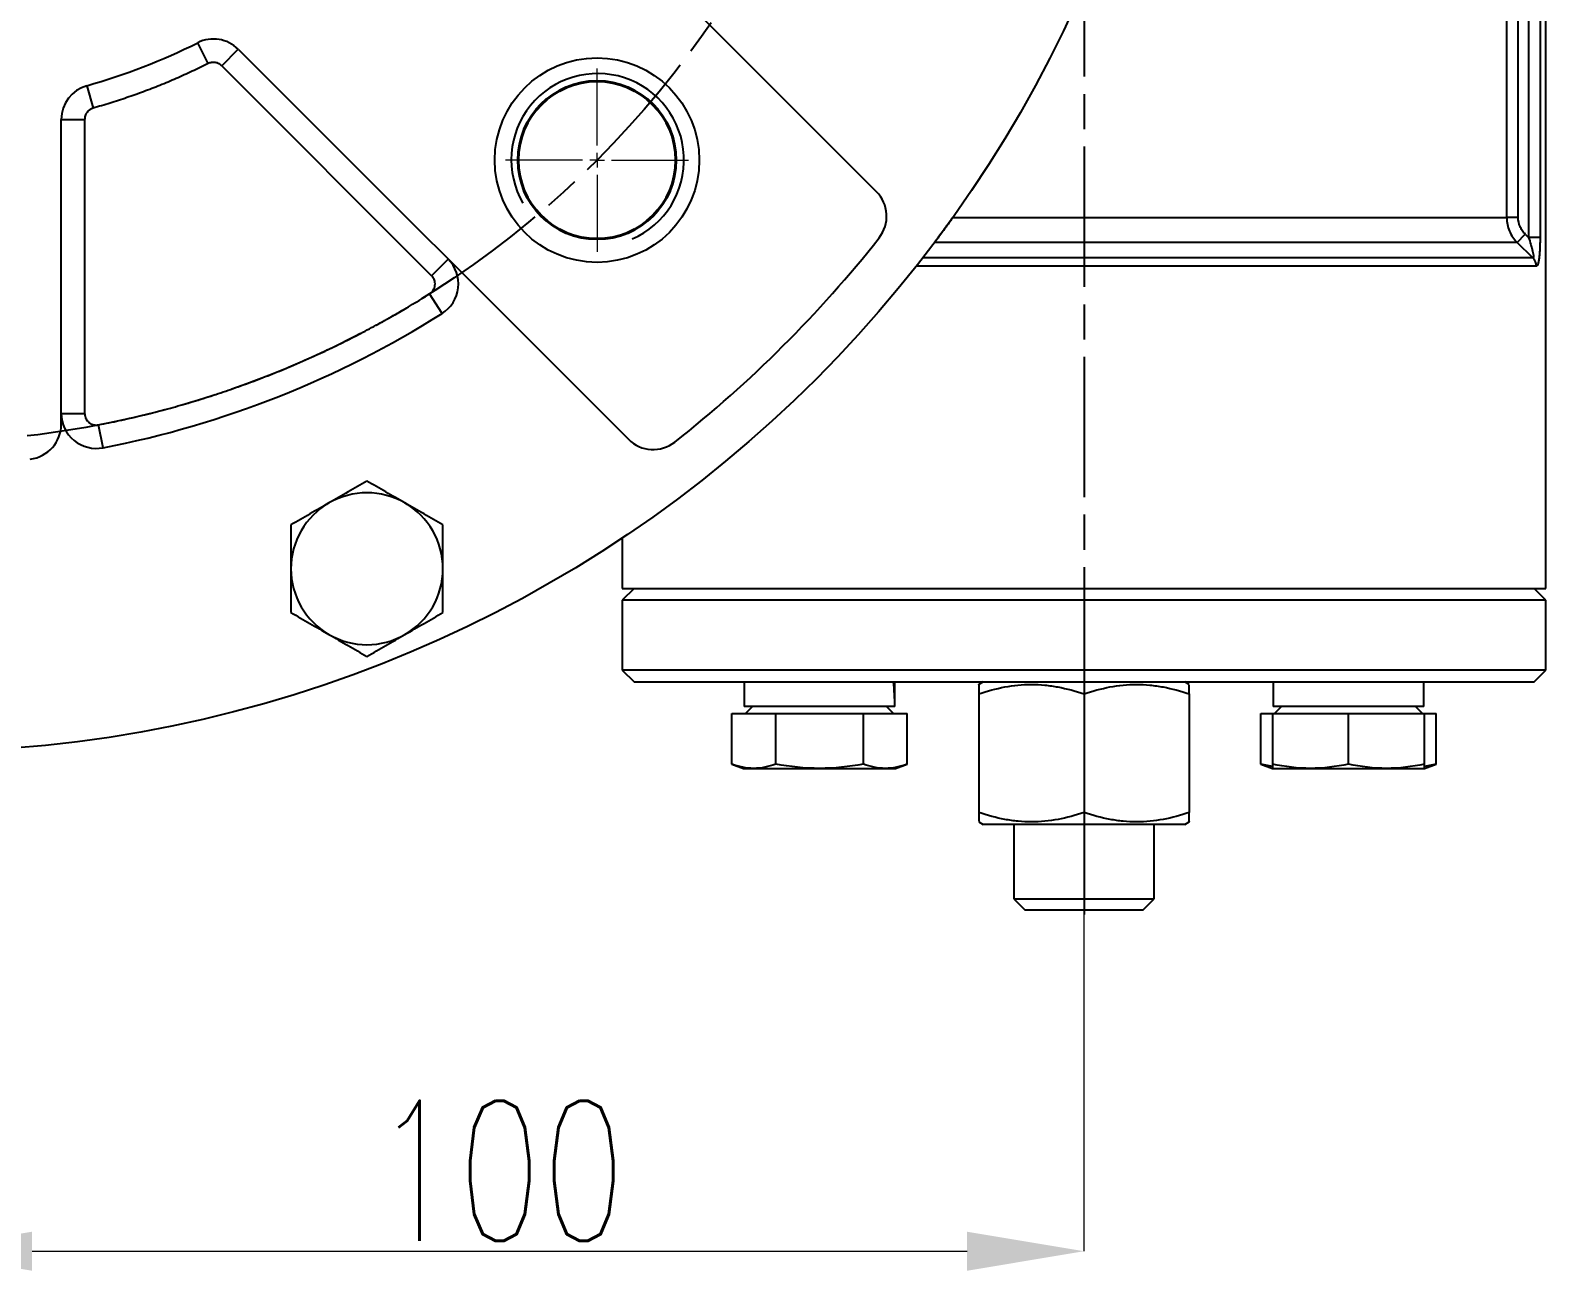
# Model space of a CAD drawing. Header units: millimetres. Extents: x 2454 to 4226, y 715 to 1968.
# Drawn here: x 3565.8 to 3695.4, y 1305.8 to 1412 of the extents above; entities that cross this region are included whole.
import ezdxf

# ---------------------------------------------------------------- set-up
doc = ezdxf.new("R2010")
doc.units = ezdxf.units.MM
doc.linetypes.add('AM_ISO08W050', pattern=[18, 12, -1.5, 3, -1.5])
for name, color, linetype, lineweight in [('10', 7, 'Continuous', 0), ('AM_5', 3, 'Continuous', 25), ('AM_7', 4, 'AM_ISO08W050', 25), ('粗实线', 7, 'Continuous', 40)]:
    doc.layers.add(name, color=color, linetype=linetype, lineweight=lineweight)
doc.styles.add('SLDTEXTSTYLE1', font='txt.shx', dxfattribs={"width": 0.7, "bigfont": 'gbcbig.shx'})
doc.dimstyles.new('SLDDIMSTYLE12$0', dxfattribs={"dimtxt": 12, "dimasz": 10, "dimexe": 0, "dimexo": 0.0625, "dimgap": 0.875, "dimtad": 1, "dimdec": 1, "dimlfac": 1.8, "dimrnd": 1e-09, "dimzin": 12, "dimdsep": 46, "dimtxsty": 'SLDTEXTSTYLE1', "dimcen": 0.09, "dimdle": 8.16, "dimclrd": 3, "dimclre": 3, "dimadec": 0, "dimazin": 3, "dimtfac": 1, "dimtdec": 1, "dimtofl": 0, "dimtmove": 0, "dimatfit": 3, "dimfxl": 0, "dimfrac": 2, "dimtolj": 1, "dimlwd": 5, "dimlwe": 5, "dimarcsym": 0})
doc.dimstyles.new('SLDDIMSTYLE12$3', dxfattribs={"dimtxt": 12, "dimasz": 10, "dimexe": 0, "dimexo": 0.0625, "dimgap": 0.875, "dimtad": 1, "dimdec": 1, "dimlfac": 1.8, "dimrnd": 1e-09, "dimzin": 12, "dimdsep": 46, "dimtxsty": 'SLDTEXTSTYLE1', "dimcen": 0.09, "dimdle": 8.16, "dimclrd": 3, "dimclre": 3, "dimadec": 0, "dimazin": 3, "dimtfac": 1, "dimtdec": 1, "dimtofl": 0, "dimtmove": 0, "dimatfit": 3, "dimfxl": 0, "dimfrac": 2, "dimtolj": 1, "dimlwd": 5, "dimlwe": 5, "dimarcsym": 0})

# ---------------------------------------------------------------- blocks, each defined once
blk = doc.blocks.new('SW_CENTERMARKSYMBOL_0')
at = {"layer": '10', "color": 0}
for p, q in [((0, 1), (0, 6.27)), ((-1, 0), (-6.27, 0)), ((0, 0), (-0.5, 0)), ((0, 0), (0, 0.5)), ((0, 0), (0, -0.5)), ((0, 0), (0.5, 0)), ((1, 0), (6.27, 0)), ((0, -1), (0, -6.27))]:
    blk.add_line(p, q, dxfattribs=at)
blk = doc.blocks.new('*D52')
at = {"layer": 'AM_5', "color": 3, "lineweight": 5, "transparency": 16777216}
blk.add_line((3555.92, 1350.16), (3555.92, 1307.49), dxfattribs=at)
at = {"layer": 'AM_5', "color": 3, "linetype": 'Continuous', "lineweight": 5, "transparency": 16777216}
for p, q in [((3655.92, 1343.96), (3655.92, 1307.49)), ((3565.92, 1307.49), (3645.92, 1307.49))]:
    blk.add_line(p, q, dxfattribs=at)
at = {"layer": 'AM_5', "color": 3, "transparency": 16777216}
for points in [[(3565.92, 1309.16), (3565.92, 1305.82), (3555.92, 1307.49)], [(3645.92, 1309.16), (3645.92, 1305.82), (3655.92, 1307.49)]]:
    blk.add_solid(points, dxfattribs=at)
at = {"layer": 'Defpoints', "color": 0, "transparency": 16777216}
for p in [(3555.92, 1350.22), (3655.92, 1344.02), (3655.92, 1307.49)]:
    blk.add_point(p, dxfattribs=at)
at = {"layer": 'AM_5', "color": 0, "transparency": 16777216, "insert": (3605.92, 1314.37), "char_height": 12, "attachment_point": 5, "style": 'SLDTEXTSTYLE1'}
blk.add_mtext('\\A1;100', dxfattribs=at)
blk = doc.blocks.new('*D70')
at = {"layer": 'AM_5', "color": 3, "linetype": 'Continuous', "lineweight": 5, "transparency": 16777216}
blk.add_line((3426.5, 1551.14), (3458.9, 1528.13), dxfattribs=at)
at = {"layer": 'AM_5', "color": 3, "lineweight": 5, "transparency": 16777216}
for p, q in [((3555.83, 1459.22), (3556.01, 1459.22)), ((3555.92, 1459.13), (3555.92, 1459.31))]:
    blk.add_line(p, q, dxfattribs=at)
at = {"layer": 'AM_5', "color": 3, "transparency": 16777216}
blk.add_solid([(3459.87, 1529.49), (3457.94, 1526.77), (3467.06, 1522.34)], dxfattribs=at)
at = {"layer": 'Defpoints', "color": 0, "transparency": 16777216}
for p in [(3467.06, 1522.34), (3644.79, 1396.1)]:
    blk.add_point(p, dxfattribs=at)
at = {"layer": 'AM_5', "color": 0, "transparency": 16777216, "insert": (3442.6, 1548.14), "char_height": 12, "attachment_point": 5, "rotation": 324.6154, "style": 'SLDTEXTSTYLE1'}
blk.add_mtext('\\A1;∅218', dxfattribs=at)
blk = doc.blocks.new('*U45')
at = {"layer": 'AM_5', "linetype": 'ByBlock'}
blk.add_arc((0, 0.31), 7.39, 113.617, 30.178, dxfattribs=at)
at = {"layer": '粗实线', "linetype": 'ByBlock'}
blk.add_circle((0.05, 0.33), 6.75, dxfattribs=at)
blk = doc.blocks.new('*U47')
at = {"layer": '粗实线', "color": 0, "linetype": 'ByBlock', "lineweight": -2, "transparency": 16777216}
blk.add_blockref('*U45', (19354.88, 3195.29), dxfattribs=at)
for p, rotation in [((19471.27, 3195.66), 270), ((19355.25, 3078.89), 90.00000000000001), ((19471.65, 3079.27), 180)]:
    blk.add_blockref('*U45', p, dxfattribs=dict(at, rotation=rotation))

msp = doc.modelspace()

# ---------------------------------------------------------------- linework, layer by layer
at = {"color": 7, "linetype": 'Continuous', "lineweight": 25}
for p, q in [((3695.421, 1364.218), (3695.421, 1554.218)), ((3693.951, 1524.166), (3693.951, 1394.271)), ((3694.939, 1524.166), (3694.939, 1394.271)), ((3692.092, 1395.961), (3692.092, 1522.476)), ((3693.07, 1395.961), (3693.07, 1522.476)), ((3638.152, 1398.201), (3604.771, 1431.582)), ((3580.988, 1409.142), (3580.093, 1410.93)), ((3582.143, 1408.955), (3583.557, 1410.369)), ((3583.557, 1410.369), (3616.939, 1376.988)), ((3600.107, 1390.991), (3582.143, 1408.955)), ((3570.606, 1407.253), (3571.149, 1405.329)), ((3568.421, 1378.274), (3568.421, 1404.366)), ((3568.421, 1404.366), (3570.421, 1404.366)), ((3570.421, 1404.366), (3570.421, 1379.206)), ((3644.688, 1395.961), (3692.092, 1395.961)), ((3693.07, 1395.961), (3692.092, 1395.961)), ((3692.977, 1393.84), (3643.137, 1393.84)), ((3692.977, 1393.84), (3693.669, 1394.547)), ((3694.333, 1392.511), (3692.977, 1393.84)), ((3693.669, 1394.547), (3693.951, 1394.271)), ((3694.939, 1394.271), (3693.951, 1394.271)), ((3694.333, 1392.511), (3642.125, 1392.511)), ((3600.107, 1390.991), (3601.521, 1392.406)), ((3694.62, 1391.804), (3641.574, 1391.804)), ((3601, 1387.747), (3599.933, 1389.438)), ((3568.421, 1379.206), (3570.421, 1379.206)), ((3571.992, 1376.261), (3571.611, 1378.224)), ((3616.421, 1368.55), (3616.421, 1364.218)), ((3617.421, 1364.218), (3616.421, 1363.218)), ((3616.421, 1364.218), (3655.921, 1364.218)), ((3655.921, 1364.218), (3695.421, 1364.218)), ((3695.421, 1363.218), (3694.421, 1364.218)), ((3616.421, 1363.218), (3616.421, 1357.218)), ((3655.921, 1363.218), (3616.421, 1363.218)), ((3695.421, 1363.218), (3655.921, 1363.218)), ((3695.421, 1357.218), (3695.421, 1363.218)), ((3616.421, 1357.218), (3617.421, 1356.218)), ((3695.421, 1357.218), (3616.421, 1357.218)), ((3617.421, 1356.218), (3694.421, 1356.218)), ((3626.854, 1356.218), (3626.854, 1354.118)), ((3639.734, 1354.118), (3639.734, 1356.218)), ((3647.296, 1356.218), (3646.921, 1356.002)), ((3664.921, 1356.002), (3664.546, 1356.218)), ((3672.109, 1356.218), (3672.109, 1354.118)), ((3684.989, 1354.118), (3684.989, 1356.218)), ((3694.421, 1356.218), (3695.421, 1357.218)), ((3646.921, 1355.198), (3646.921, 1345.039)), ((3655.921, 1355.198), (3655.921, 1345.039)), ((3664.921, 1355.198), (3664.921, 1345.039)), ((3639.734, 1354.118), (3626.854, 1354.118)), ((3627.559, 1354.118), (3626.959, 1353.518)), ((3639.629, 1353.518), (3639.029, 1354.118)), ((3684.989, 1354.118), (3672.109, 1354.118)), ((3672.814, 1354.118), (3672.214, 1353.518)), ((3684.884, 1353.518), (3684.284, 1354.118)), ((3625.788, 1349.184), (3625.788, 1353.518)), ((3625.788, 1353.518), (3629.541, 1353.518)), ((3629.541, 1349.184), (3629.541, 1353.518)), ((3629.541, 1353.518), (3637.047, 1353.518)), ((3637.047, 1349.184), (3637.047, 1353.518)), ((3637.047, 1353.518), (3640.799, 1353.518)), ((3640.799, 1349.184), (3640.799, 1353.518)), ((3671.043, 1349.184), (3671.043, 1353.518)), ((3671.043, 1353.518), (3672.049, 1353.518)), ((3672.049, 1353.518), (3672.049, 1349.184)), ((3672.049, 1353.518), (3678.549, 1353.518)), ((3678.549, 1349.184), (3678.549, 1353.518)), ((3678.549, 1353.518), (3685.049, 1353.518)), ((3685.049, 1349.184), (3685.049, 1353.518)), ((3685.049, 1353.518), (3686.054, 1353.518)), ((3686.054, 1349.184), (3686.054, 1353.518)), ((3625.788, 1349.184), (3626.794, 1348.818)), ((3626.794, 1348.818), (3627.665, 1348.818)), ((3627.665, 1348.818), (3633.294, 1348.818)), ((3633.294, 1348.818), (3638.923, 1348.818)), ((3638.923, 1348.818), (3639.794, 1348.818)), ((3639.794, 1348.818), (3640.799, 1349.184)), ((3671.043, 1349.184), (3672.049, 1348.818)), ((3672.049, 1348.988), (3671.043, 1349.184)), ((3672.049, 1348.818), (3675.299, 1348.818)), ((3675.299, 1348.818), (3681.799, 1348.818)), ((3681.799, 1348.818), (3685.049, 1348.818)), ((3685.049, 1348.818), (3686.054, 1349.184)), ((3686.054, 1349.184), (3685.049, 1348.988)), ((3646.921, 1344.235), (3647.296, 1344.018)), ((3664.546, 1344.018), (3647.296, 1344.018)), ((3649.921, 1344.018), (3649.921, 1337.665)), ((3661.921, 1337.665), (3661.921, 1344.018)), ((3664.546, 1344.018), (3664.921, 1344.235)), ((3649.921, 1337.665), (3650.868, 1336.718)), ((3649.921, 1337.665), (3655.921, 1337.665)), ((3650.868, 1336.718), (3660.974, 1336.718)), ((3655.921, 1337.665), (3661.921, 1337.665)), ((3660.974, 1336.718), (3661.921, 1337.665))]:
    msp.add_line(p, q, dxfattribs=at)
for centre, radius in [((3555.921, 1459.218), 109), ((3614.258, 1400.882), 8.75)]:
    msp.add_circle(centre, radius, dxfattribs=at)
for centre, radius, start, end in [((3555.921, 1459.218), 54, 285.77913, 296.59152), ((3581.436, 1408.248), 3, 45, 116.59152), ((3571.421, 1404.366), 3, 105.77913, 180), ((3636.031, 1396.08), 3, 321.75633, 45), ((3555.921, 1459.218), 105, 308.24367, 321.75633), ((3693.609, 1391.806), 1.01, 359.90157, 44.27388), ((3599.399, 1390.284), 3, 302.24051, 45), ((3555.921, 1459.218), 84.5, 280.96353, 302.24051), ((3565.421, 1378.274), 3, 276.69387, 0), ((3571.421, 1379.206), 3, 180, 280.96353), ((3619.06, 1379.109), 3, 225, 308.24367), ((3594.572, 1365.906), 6.5, 60, 120), ((3594.572, 1365.906), 6.5, 120, 180), ((3594.572, 1365.906), 6.5, 0, 60), ((3594.572, 1365.906), 6.5, 180, 240), ((3594.572, 1365.906), 6.5, 300, 0), ((3594.572, 1365.906), 6.5, 240, 300)]:
    msp.add_arc(centre, radius, start, end, dxfattribs=at)
for centre, start_param, end_param in [((3633.294, 1354.118), 4.712389, 4.9017857), ((3633.294, 1356.218), 4.6181162, 4.712389)]:
    msp.add_ellipse(centre, major_axis=(0, 11.154), ratio=0.5773503, start_param=start_param, end_param=end_param, dxfattribs=at)
for points, knots in [([(3580.988, 1409.142), (3580.762, 1409.03), (3580.311, 1408.806), (3579.628, 1408.482), (3578.942, 1408.167), (3578.252, 1407.861), (3577.558, 1407.565), (3576.861, 1407.278), (3576.16, 1407.001), (3575.455, 1406.733), (3574.747, 1406.475), (3574.035, 1406.226), (3573.319, 1405.987), (3572.599, 1405.758), (3571.876, 1405.537), (3571.392, 1405.398), (3571.149, 1405.329)], [0, 0, 0, 0, 0.0715977, 0.1431173, 0.214572, 0.2859746, 0.3573381, 0.4286756, 0.5, 0.5713244, 0.6426619, 0.7140254, 0.785428, 0.8568827, 0.9284023, 1, 1, 1, 1]), ([(3582.143, 1408.955), (3582.118, 1408.978), (3582.069, 1409.025), (3581.987, 1409.084), (3581.883, 1409.146), (3581.753, 1409.201), (3581.597, 1409.239), (3581.437, 1409.252), (3581.279, 1409.239), (3581.128, 1409.204), (3581.035, 1409.163), (3580.988, 1409.142)], [0, 0, 0, 0, 0.08133252, 0.16233761, 0.2438581, 0.37174593, 0.50006288, 0.62795079, 0.75626781, 0.87802827, 1, 1, 1, 1]), ([(3571.149, 1405.329), (3571.116, 1405.318), (3571.049, 1405.297), (3570.954, 1405.252), (3570.846, 1405.188), (3570.731, 1405.097), (3570.62, 1404.972), (3570.531, 1404.832), (3570.468, 1404.68), (3570.428, 1404.524), (3570.424, 1404.419), (3570.421, 1404.366)], [0, 0, 0, 0, 0.0811895, 0.162018, 0.2433868, 0.3715221, 0.5000673, 0.6282027, 0.7567481, 0.8782732, 1, 1, 1, 1]), ([(3644.688, 1395.961), (3644.427, 1395.595), (3644.163, 1395.23), (3643.764, 1394.683), (3643.631, 1394.503), (3643.376, 1394.16), (3643.254, 1393.995), (3643.137, 1393.84)], [0, 0, 0, 0, 0.5, 0.5, 0.75, 0.75, 1, 1, 1, 1]), ([(3692.092, 1395.961), (3692.092, 1395.56), (3692.172, 1395.172), (3692.4, 1394.628), (3692.494, 1394.453), (3692.713, 1394.129), (3692.837, 1393.979), (3692.977, 1393.84)], [0, 0, 0, 0, 0.5, 0.5, 0.75, 0.75, 1, 1, 1, 1]), ([(3693.669, 1394.547), (3693.574, 1394.639), (3693.49, 1394.74), (3693.342, 1394.955), (3693.278, 1395.072), (3693.124, 1395.435), (3693.07, 1395.694), (3693.07, 1395.961)], [0, 0, 0, 0, 0.25, 0.25, 0.5, 0.5, 1, 1, 1, 1]), ([(3693.951, 1394.271), (3694.021, 1394.062), (3694.086, 1393.858), (3694.207, 1393.459), (3694.261, 1393.266), (3694.346, 1392.919), (3694.376, 1392.765), (3694.392, 1392.551), (3694.375, 1392.497), (3694.333, 1392.511)], [0, 0, 0, 0, 0.25, 0.25, 0.5, 0.5, 0.75, 0.75, 1, 1, 1, 1]), ([(3694.939, 1394.271), (3694.939, 1394.213), (3694.938, 1394.099), (3694.936, 1393.929), (3694.933, 1393.762), (3694.929, 1393.597), (3694.92, 1393.349), (3694.904, 1393.027), (3694.873, 1392.644), (3694.831, 1392.305), (3694.783, 1392.073), (3694.738, 1391.936), (3694.701, 1391.86), (3694.662, 1391.813), (3694.634, 1391.807), (3694.62, 1391.804)], [0, 0, 0, 0, 0.0511084, 0.1014858, 0.151244, 0.2004988, 0.2493698, 0.3775102, 0.499052, 0.6282754, 0.7493044, 0.8133539, 0.8755899, 0.9373493, 1, 1, 1, 1]), ([(3599.933, 1389.438), (3599.958, 1389.455), (3600.008, 1389.488), (3600.076, 1389.546), (3600.14, 1389.609), (3600.197, 1389.678), (3600.273, 1389.789), (3600.352, 1389.952), (3600.401, 1390.172), (3600.402, 1390.398), (3600.357, 1390.594), (3600.287, 1390.753), (3600.208, 1390.881), (3600.141, 1390.955), (3600.107, 1390.991)], [0, 0, 0, 0, 0.0504118, 0.1002352, 0.1498769, 0.1997479, 0.2502538, 0.3750108, 0.5000699, 0.624827, 0.7498862, 0.8335095, 0.9162456, 1, 1, 1, 1]), ([(3571.611, 1378.224), (3571.907, 1378.282), (3572.497, 1378.399), (3573.38, 1378.585), (3574.261, 1378.781), (3575.138, 1378.986), (3576.013, 1379.2), (3576.885, 1379.424), (3577.754, 1379.657), (3578.621, 1379.9), (3579.485, 1380.152), (3580.346, 1380.414), (3581.204, 1380.685), (3582.059, 1380.966), (3582.912, 1381.256), (3583.762, 1381.556), (3584.609, 1381.865), (3585.453, 1382.183), (3586.544, 1382.608), (3587.875, 1383.151), (3589.438, 1383.827), (3590.986, 1384.534), (3592.518, 1385.272), (3594.033, 1386.042), (3595.533, 1386.843), (3597.017, 1387.675), (3598.486, 1388.538), (3599.45, 1389.138), (3599.933, 1389.438)], [0, 0, 0, 0, 0.0294813, 0.0589363, 0.0883687, 0.1177818, 0.1471792, 0.1765644, 0.2059409, 0.2353123, 0.264682, 0.2940536, 0.3234306, 0.3528166, 0.3822149, 0.4116293, 0.4410631, 0.4705199, 0.5000031, 0.5556672, 0.6112488, 0.6667715, 0.7222591, 0.7777352, 0.8332237, 0.8887482, 0.9443324, 1, 1, 1, 1]), ([(3570.421, 1379.206), (3570.422, 1379.173), (3570.424, 1379.108), (3570.439, 1379.011), (3570.463, 1378.916), (3570.507, 1378.792), (3570.583, 1378.645), (3570.67, 1378.548), (3570.714, 1378.499)], [0, 0, 0, 0, 0.1251219, 0.2494007, 0.3740493, 0.5002702, 0.7494061, 1, 1, 1, 1]), ([(3570.714, 1378.499), (3570.738, 1378.476), (3570.785, 1378.431), (3570.864, 1378.373), (3570.947, 1378.323), (3571.036, 1378.281), (3571.148, 1378.241), (3571.287, 1378.21), (3571.45, 1378.2), (3571.557, 1378.216), (3571.611, 1378.224)], [0, 0, 0, 0, 0.10091869, 0.20042473, 0.29948448, 0.3990773, 0.50016707, 0.66741448, 0.83251407, 1, 1, 1, 1]), ([(3646.921, 1355.973), (3646.921, 1355.982), (3646.921, 1356.053), (3646.921, 1355.794), (3646.921, 1355.398), (3646.921, 1355.198)], [0, 0, 0, 0, 0.0694622, 0.530468, 1, 1, 1, 1]), ([(3646.921, 1355.198), (3647.656, 1355.443), (3648.396, 1355.645), (3649.892, 1355.924), (3650.648, 1356.001), (3651.795, 1356.002), (3652.18, 1355.983), (3652.94, 1355.91), (3653.318, 1355.856), (3654.444, 1355.646), (3655.186, 1355.443), (3655.921, 1355.198)], [0, 0, 0, 0, 0.25, 0.25, 0.5, 0.5, 0.625, 0.625, 0.75, 0.75, 1, 1, 1, 1]), ([(3655.921, 1355.198), (3656.656, 1355.443), (3657.396, 1355.645), (3658.892, 1355.924), (3659.648, 1356.001), (3660.795, 1356.002), (3661.18, 1355.983), (3661.94, 1355.91), (3662.318, 1355.856), (3663.444, 1355.646), (3664.186, 1355.443), (3664.921, 1355.198)], [0, 0, 0, 0, 0.25, 0.25, 0.5, 0.5, 0.625, 0.625, 0.75, 0.75, 1, 1, 1, 1]), ([(3664.921, 1355.198), (3664.921, 1355.439), (3664.921, 1355.895), (3664.921, 1355.948), (3664.921, 1355.973)], [0, 0, 0, 0, 0.5289604, 1, 1, 1, 1]), ([(3655.921, 1345.039), (3655.187, 1344.794), (3654.446, 1344.592), (3652.951, 1344.312), (3652.195, 1344.235), (3651.047, 1344.235), (3650.663, 1344.253), (3649.903, 1344.327), (3649.525, 1344.381), (3648.399, 1344.591), (3647.657, 1344.793), (3646.921, 1345.039)], [0, 0, 0, 0, 0.25, 0.25, 0.5, 0.5, 0.625, 0.625, 0.75, 0.75, 1, 1, 1, 1]), ([(3646.921, 1345.039), (3646.921, 1344.797), (3646.921, 1344.341), (3646.921, 1344.288), (3646.921, 1344.263)], [0, 0, 0, 0, 0.52896043, 1, 1, 1, 1]), ([(3664.921, 1345.039), (3664.187, 1344.794), (3663.446, 1344.592), (3661.951, 1344.312), (3661.195, 1344.235), (3660.047, 1344.235), (3659.663, 1344.253), (3658.903, 1344.327), (3658.525, 1344.381), (3657.399, 1344.591), (3656.657, 1344.793), (3655.921, 1345.039)], [0, 0, 0, 0, 0.25, 0.25, 0.5, 0.5, 0.625, 0.625, 0.75, 0.75, 1, 1, 1, 1]), ([(3664.921, 1344.263), (3664.921, 1344.254), (3664.921, 1344.183), (3664.921, 1344.442), (3664.921, 1344.839), (3664.921, 1345.039)], [0, 0, 0, 0, 0.0694622, 0.530468, 1, 1, 1, 1])]:
    msp.add_open_spline(points, degree=3, knots=knots, dxfattribs=at)
for points in [[(3594.572, 1373.412), (3593.498, 1372.792), (3592.416, 1372.167), (3591.322, 1371.536)], [(3597.822, 1371.536), (3596.729, 1372.167), (3595.647, 1372.792), (3594.572, 1373.412)], [(3591.322, 1371.536), (3590.229, 1370.904), (3589.147, 1370.28), (3588.072, 1369.659)], [(3601.072, 1369.659), (3599.998, 1370.28), (3598.916, 1370.904), (3597.822, 1371.536)], [(3588.072, 1369.659), (3588.072, 1368.418), (3588.072, 1367.169), (3588.072, 1365.906)], [(3601.072, 1365.906), (3601.072, 1367.169), (3601.072, 1368.418), (3601.072, 1369.659)], [(3588.072, 1365.906), (3588.072, 1364.644), (3588.072, 1363.394), (3588.072, 1362.154)], [(3601.072, 1362.154), (3601.072, 1363.394), (3601.072, 1364.644), (3601.072, 1365.906)], [(3588.072, 1362.154), (3589.147, 1361.533), (3590.229, 1360.909), (3591.322, 1360.277)], [(3597.822, 1360.277), (3598.916, 1360.909), (3599.998, 1361.533), (3601.072, 1362.154)], [(3591.322, 1360.277), (3592.416, 1359.646), (3593.498, 1359.021), (3594.572, 1358.401)], [(3594.572, 1358.401), (3595.647, 1359.021), (3596.729, 1359.646), (3597.822, 1360.277)], [(3627.665, 1348.818), (3627.033, 1348.818), (3626.409, 1348.958), (3625.788, 1349.184)], [(3629.541, 1349.184), (3628.921, 1348.958), (3628.296, 1348.818), (3627.665, 1348.818)], [(3633.294, 1348.818), (3632.031, 1348.818), (3630.782, 1348.958), (3629.541, 1349.184)], [(3637.047, 1349.184), (3635.806, 1348.958), (3634.557, 1348.818), (3633.294, 1348.818)], [(3638.923, 1348.818), (3638.292, 1348.818), (3637.667, 1348.958), (3637.047, 1349.184)], [(3640.799, 1349.184), (3640.179, 1348.958), (3639.554, 1348.818), (3638.923, 1348.818)], [(3675.299, 1348.818), (3674.205, 1348.818), (3673.123, 1348.958), (3672.049, 1349.184)], [(3672.049, 1349.184), (3672.049, 1348.958), (3672.049, 1348.818), (3672.049, 1348.818)], [(3678.549, 1349.184), (3677.474, 1348.958), (3676.392, 1348.818), (3675.299, 1348.818)], [(3681.799, 1348.818), (3680.705, 1348.818), (3679.623, 1348.958), (3678.549, 1349.184)], [(3685.049, 1349.184), (3683.974, 1348.958), (3682.892, 1348.818), (3681.799, 1348.818)], [(3685.049, 1348.818), (3685.049, 1348.818), (3685.049, 1348.958), (3685.049, 1349.184)]]:
    msp.add_open_spline(points, degree=3, dxfattribs=at)
at = {"layer": 'AM_7'}
msp.add_line((3655.921, 1924.037), (3655.921, 1336.321), dxfattribs=at)
msp.add_circle((3555.921, 1459.218), 82.5, dxfattribs=at)

# ---------------------------------------------------------------- block references
at = {"layer": '10', "xscale": 1.25, "yscale": 1.25, "zscale": 1.25}
msp.add_blockref('SW_CENTERMARKSYMBOL_0', (3614.258, 1400.882), dxfattribs=at)
at = {"layer": '粗实线', "linetype": 'ByBlock'}
msp.add_blockref('*U47', (-15857.343, -1678.058), dxfattribs=at)

# ---------------------------------------------------------------- dimensions: what is measured, and where the dimension line sits
at = {"layer": 'AM_5'}
dim = msp.add_diameter_dim_2p(p1=(3644.787, 1396.1), p2=(3467.055, 1522.336), dimstyle='SLDDIMSTYLE12$3', override={"dimlfac": 1, "dimpost": ''}, dxfattribs=at)
dim.commit()
dim.dimension.update_dxf_attribs({"geometry": '*D70', "text_midpoint": (3442.603, 1548.136)})
dim = msp.add_linear_dim(base=(3655.921, 1307.49), p1=(3555.921, 1350.218), p2=(3655.921, 1344.018), dimstyle='SLDDIMSTYLE12$0', override={"dimlfac": 1, "dimpost": ''}, dxfattribs=at)
dim.commit()
dim.dimension.update_dxf_attribs({"geometry": '*D52', "text_midpoint": (3605.921, 1314.365)})

doc.saveas('drawing.dxf')
